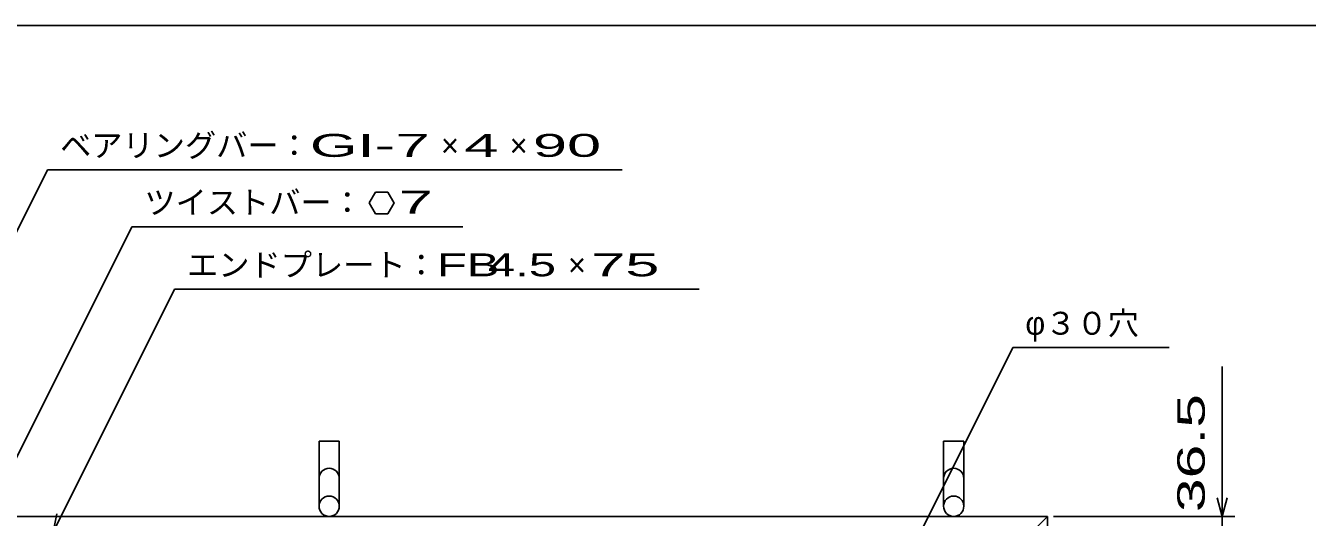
# Model space of a CAD drawing. Units: millimetres, scale not verified. Extents: x -1456 to 1385, y -1026 to 843.
# Drawn here: x -874 to -53, y 528 to 843 of the extents above; entities that cross this region are included whole.
import ezdxf
from ezdxf.enums import TextEntityAlignment as Align

# ---------------------------------------------------------------- set-up
doc = ezdxf.new("R2010")
doc.units = ezdxf.units.MM
doc.header["$LTSCALE"] = 8
doc.linetypes.add('DASHED', pattern=[7.5, 6, -1.5])
for name, color, linetype, lineweight in [('0_2', 150, 'Continuous', 25), ('19', 6, 'Continuous', 25), ('22', 4, 'Continuous', 25)]:
    doc.layers.add(name, color=color, linetype=linetype, lineweight=lineweight)
doc.styles.add('ベクトル', font='')
doc.styles.get('ベクトル').set_extended_font_data('ベクトル')

msp = doc.modelspace()

# ---------------------------------------------------------------- linework, layer by layer
at = {"layer": '0_2'}
msp.add_line((-1383.2, 842.8), (1384.8, 842.8), dxfattribs=at)
at = {"layer": '19'}
for p, q in [((-686.5, 535), (-686.5, 576.62)), ((-686.5, 576.62), (-673.5, 576.62)), ((-673.5, 576.62), (-673.5, 535)), ((-286.5, 535), (-286.5, 576.62)), ((-286.5, 576.62), (-273.5, 576.62)), ((-273.5, 576.62), (-273.5, 535)), ((-1140, 528.5), (-220, 528.5)), ((-220, -48), (-220, 528.5))]:
    msp.add_line(p, q, dxfattribs=at)
at = {"layer": '19', "linetype": 'DASHED'}
msp.add_line((-235, 513.5), (-220, 528.5), dxfattribs=at)
at = {"layer": '19'}
for centre in [(-680, 535), (-280, 535)]:
    msp.add_circle(centre, 6.5, dxfattribs=at)
for centre in [(-680, 552.84), (-280, 552.84)]:
    msp.add_arc(centre, 6.5, 0, 180, dxfattribs=at)
at = {"layer": '22'}
for p, q in [((-1012.1, 447), (-860.35, 750.5)), ((-860.35, 750.5), (-492.35, 750.5)), ((-650.35, 736.212), (-654.35, 729.284)), ((-642.35, 736.212), (-650.35, 736.212)), ((-638.35, 729.2), (-642.35, 736.212)), ((-654.35, 729.284), (-650.35, 722.356)), ((-642.35, 722.356), (-638.35, 729.284)), ((-650.35, 722.356), (-642.35, 722.356)), ((-927.35, 472), (-806.35, 714)), ((-806.35, 714), (-594.35, 714)), ((-856.75, 518.5), (-779, 674)), ((-779, 674), (-443, 674)), ((-306.1, 508.6), (-242.1, 636.6)), ((-242.1, 636.6), (-142.1, 636.6)), ((-108, 528.5), (-108, 624.5)), ((-108, 528.5), (-111.2, 540.5)), ((-108, 528.5), (-104.8, 540.5)), ((-856.75, 518.5), (-854.35, 530.18)), ((-216, 528.5), (-100, 528.5)), ((-108, 492), (-108, 528.5))]:
    msp.add_line(p, q, dxfattribs=at)

# ---------------------------------------------------------------- texts
at = {"layer": '22', "color": 2, "style": 'ベクトル'}
for s, p in [('ベアリングバー：', (-852.35, 766.1)), ('×', (-608.35, 766.1)), ('×', (-564.35, 766.1)), ('ツイストバー：', (-798.35, 729.6)), ('エンドプレート：', (-771, 689.6)), ('×', (-527, 689.6)), ('φ３０穴', (-234.1, 652.2))]:
    msp.add_text(s, height=14.66, dxfattribs=at).set_placement(p, align=Align.MIDDLE_LEFT)
for s, width, p in [('GI-', 2, (-692.35, 766.1)), (' 7 ', 2, (-648.35, 766.1)), (' 4 ', 2, (-604.35, 766.1)), (' 90 ', 2, (-560.35, 766.1)), (' 7 ', 2, (-646.35, 729.684)), ('FB', 1.6, (-611, 689.6)), (' 4.5 ', 1.6, (-587, 689.6)), (' 75 ', 2, (-523, 689.6))]:
    msp.add_text(s, height=14.66, dxfattribs=dict(at, width=width)).set_placement(p, align=Align.MIDDLE_LEFT)
at = {"layer": '22', "color": 2, "style": 'ベクトル', "width": 1.65}
msp.add_text(' 36.5 ', height=17.6, rotation=90, dxfattribs=at).set_placement((-128, 520.5), align=Align.MIDDLE_LEFT)

doc.saveas('drawing.dxf')
